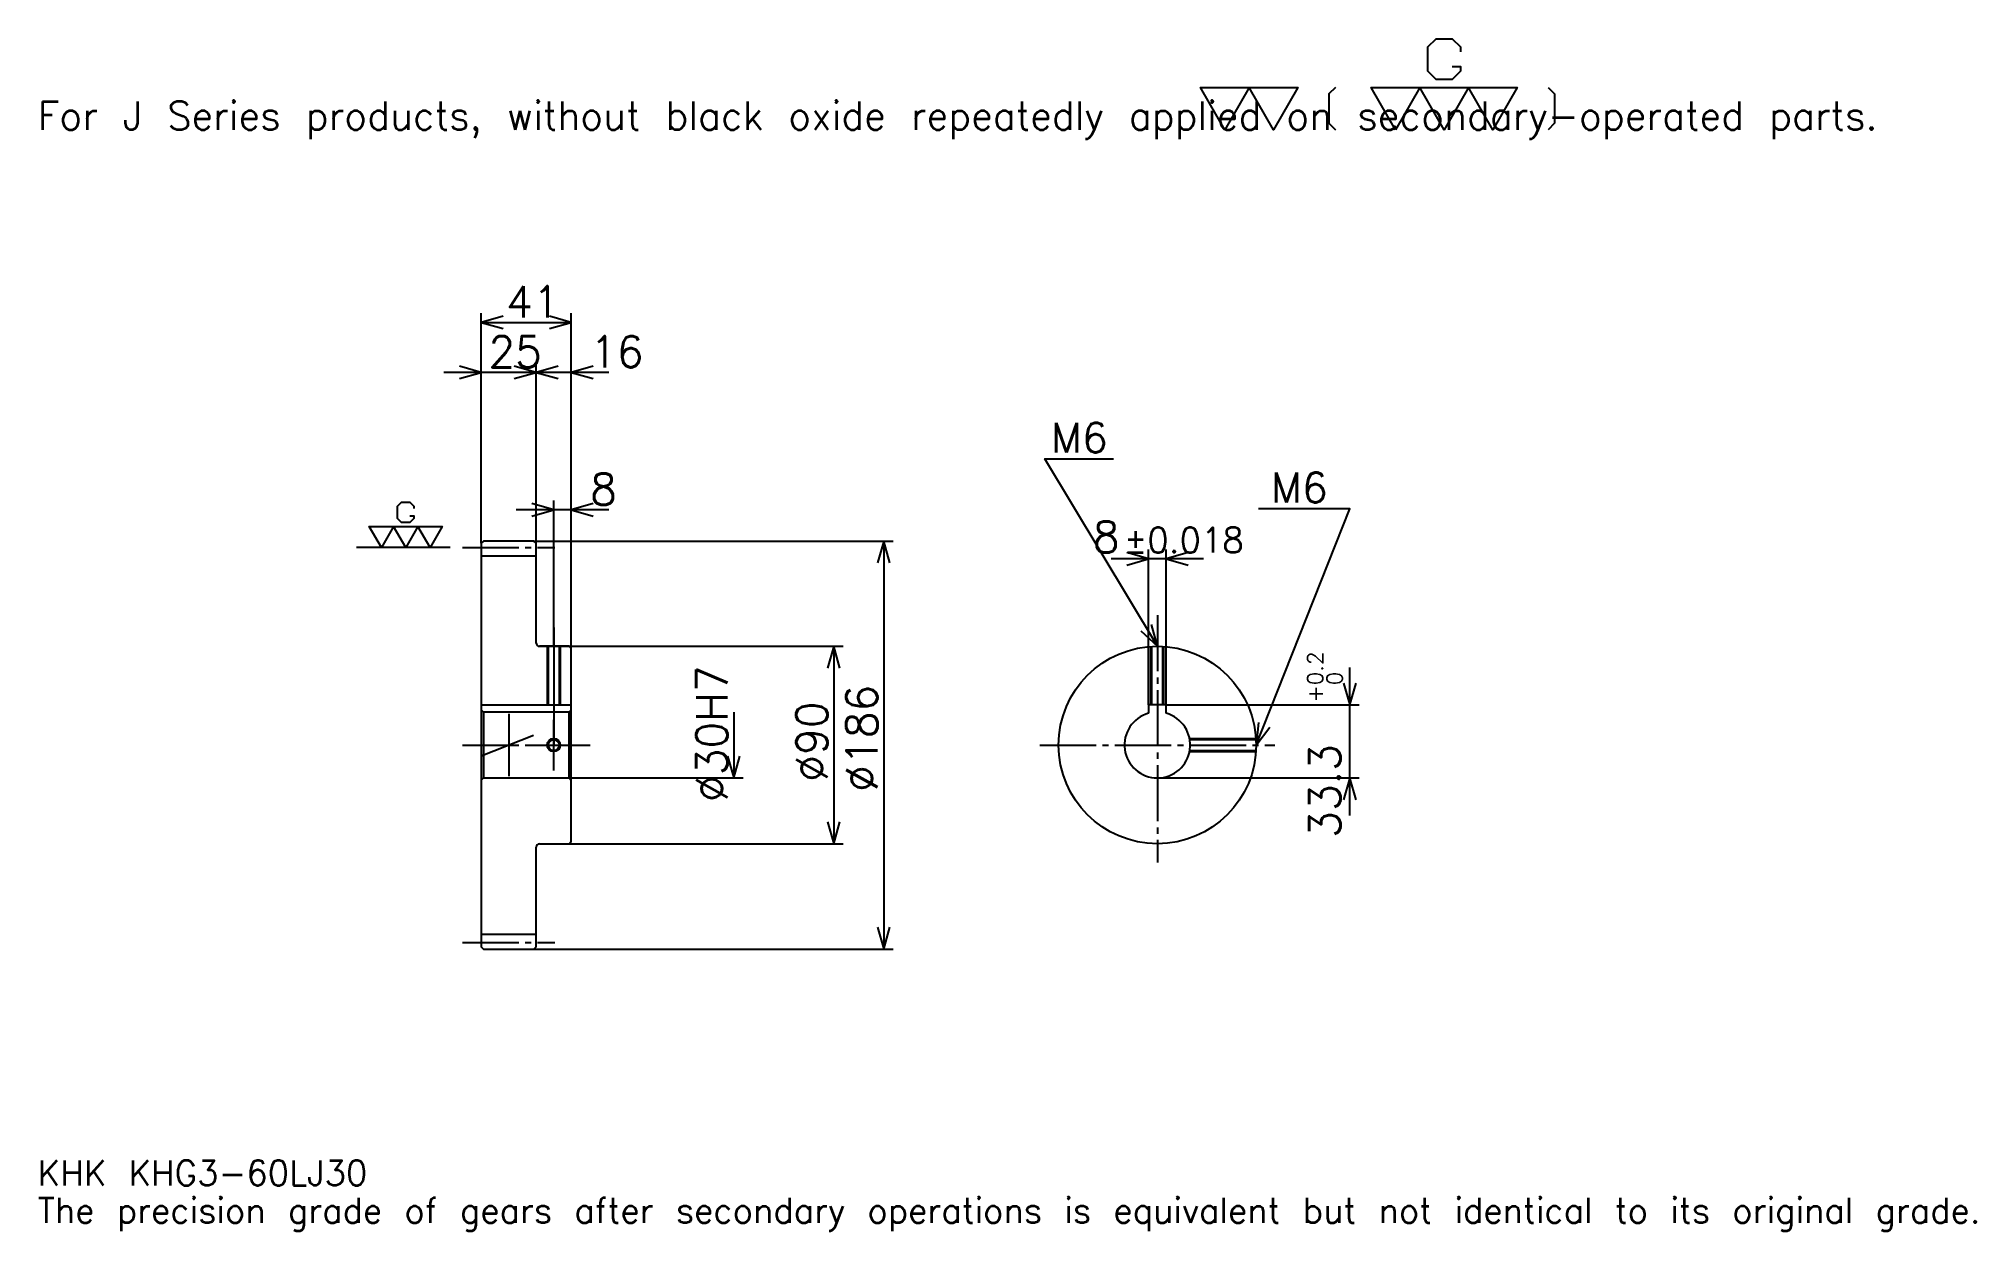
# Model space of a CAD drawing. Extents: x 29 to 912, y 10 to 554.
import ezdxf

# ---------------------------------------------------------------- set-up
doc = ezdxf.new("R2010")
doc.units = 0
doc.linetypes.add('DASHDOT', pattern=[34.173913, 25.630435, -2.847826, 2.847826, -2.847826])
doc.layers.get('0').update_dxf_attribs({"linetype": 'CONTINUOUS'})
doc.layers.add('DASHDOT', color=6, linetype='DASHDOT')
doc.styles.add('KANJI', font='TXT', dxfattribs={"bigfont": 'BIGFONT'})

msp = doc.modelspace()

# ---------------------------------------------------------------- linework, layer by layer
at = {"color": 5}
for p, q in [((230.67392, 325.097839), (230.67392, 429.043518)), ((230.67392, 424.771759), (271.67392, 424.771759)), ((271.67392, 325.097839), (271.67392, 429.043518)), ((255.67392, 325.097839), (255.67392, 406.260864)), ((272.760864, 401.989136), (213.58696, 401.989136)), ((288.760864, 401.989136), (238.58696, 401.989136)), ((288.760864, 339.336975), (246.58696, 339.336975)), ((263.67392, 325.097839), (263.67392, 343.608704)), ((230.67392, 324.097839), (230.67392, 325.097839)), ((254.67392, 325.097839), (271.67392, 325.097839)), ((255.67392, 324.097839), (255.67392, 325.097839)), ((263.67392, 277.097839), (263.67392, 325.097839)), ((263.67392, 277.097839), (263.67392, 325.097839)), ((271.67392, 325.097839), (418.336975, 325.097839)), ((271.67392, 276.097839), (271.67392, 325.097839)), ((414.065247, 325.097839), (414.065247, 139.097839)), ((534.804321, 250.397842), (534.804321, 321.239136)), ((542.804321, 250.397842), (542.804321, 321.239136)), ((559.891296, 316.967407), (517.717407, 316.967407)), ((257.17392, 277.097839), (271.67392, 277.097839)), ((271.67392, 277.097839), (395.554382, 277.097839)), ((391.282623, 277.097839), (391.282623, 187.097839)), ((626.521729, 200.01088), (626.521729, 267.484802)), ((542.804321, 250.397842), (630.793457, 250.397842)), ((345.717407, 247.097839), (345.717407, 217.097839)), ((271.67392, 217.097839), (349.989136, 217.097839)), ((538.804321, 217.097839), (630.793457, 217.097839)), ((257.17392, 187.097839), (271.67392, 187.097839)), ((271.67392, 187.097839), (395.554382, 187.097839)), ((254.67392, 139.097839), (271.67392, 139.097839)), ((271.67392, 139.097839), (418.336975, 139.097839))]:
    msp.add_line(p, q, dxfattribs=at)
at = {"color": 7}
for p, q in [((216.434784, 322.097839), (173.717407, 322.097839)), ((243.17392, 246.336975), (243.17392, 217.858704))]:
    msp.add_line(p, q, dxfattribs=at)
at = {"color": 4}
for p, q in [((230.67392, 318.347839), (255.67392, 318.347839)), ((230.67392, 250.397842), (271.67392, 250.397842)), ((270.67392, 247.097839), (271.67392, 248.097839)), ((231.67392, 247.097839), (231.67392, 217.097839)), ((270.67392, 217.097839), (271.67392, 216.097839)), ((230.67392, 145.847839), (255.67392, 145.847839))]:
    msp.add_line(p, q, dxfattribs=at)
at = {"color": 7}
for points in [[(673.226135, 541.485657), (676.928284, 541.485657), (676.928284, 539.264343), (673.226135, 535.562195), (665.821777, 535.562195), (662.119629, 539.264343), (662.119629, 550.37085), (665.821777, 554.073059), (673.226135, 554.073059), (676.928284, 550.37085), (676.928284, 548.149597)], [(569.565247, 512.608704), (558.45874, 531.859985), (602.884827, 531.859985), (591.77832, 512.608704), (580.671753, 531.859985), (569.565247, 512.608704)], [(619.914795, 531.859985), (616.953064, 528.898254), (616.953064, 515.570435), (619.914795, 512.608704)], [(647.310913, 512.608704), (636.204346, 531.859985), (702.843506, 531.859985), (691.737, 512.608704), (680.630493, 531.859985), (669.523926, 512.608704), (658.417419, 531.859985), (647.310913, 512.608704)], [(716.911743, 531.859985), (719.873535, 528.898254), (719.873535, 515.570435), (716.911743, 512.608704)], [(198.066315, 336.536316), (199.917404, 336.536316), (199.917404, 335.425659), (198.066315, 333.574585), (194.364136, 333.574585), (192.513046, 335.425659), (192.513046, 340.978943), (194.364136, 342.830017), (198.066315, 342.830017), (199.917404, 340.978943), (199.917404, 339.868286)], [(185.108704, 322.097839), (179.55545, 331.723511), (212.875015, 331.723511), (207.321747, 322.097839), (201.768494, 331.723511), (196.215225, 322.097839), (190.661957, 331.723511), (185.108704, 322.097839)]]:
    msp.add_lwpolyline(points, dxfattribs=at)
at = {"color": 5}
for points in [[(240.641312, 427.619568), (230.67392, 424.771759), (240.641312, 421.92395)], [(261.706543, 421.92395), (271.67392, 424.771759), (261.706543, 427.619568)], [(220.706528, 399.141296), (230.67392, 401.989136), (220.706528, 404.836975)], [(245.706528, 399.141296), (255.67392, 401.989136), (245.706528, 404.836975)], [(265.641296, 404.836975), (255.67392, 401.989136), (265.641296, 399.141296)], [(281.641296, 404.836975), (271.67392, 401.989136), (281.641296, 399.141296)], [(538.804321, 277.097839), (487.543488, 362.532623), (518.869568, 362.532623)], [(253.706528, 336.489136), (263.67392, 339.336975), (253.706528, 342.184784)], [(281.641296, 342.184784), (271.67392, 339.336975), (281.641296, 336.489136)], [(583.804321, 232.097839), (626.521729, 339.75), (584.943481, 339.75)], [(416.913055, 315.130432), (414.065247, 325.097839), (411.217407, 315.130432)], [(524.836975, 314.119568), (534.804321, 316.967407), (524.836975, 319.815247)], [(552.771729, 319.815247), (542.804321, 316.967407), (552.771729, 314.119568)], [(531.234192, 284.179626), (538.804321, 277.097839), (536.118164, 287.109985)], [(394.130432, 267.130432), (391.282623, 277.097839), (388.434814, 267.130432)], [(623.67395, 260.365234), (626.521729, 250.397842), (629.369629, 260.365234)], [(584.833618, 242.412857), (583.804321, 232.097839), (590.127686, 240.312119)], [(342.869568, 227.065231), (345.717407, 217.097839), (348.565216, 227.065231)], [(629.369629, 207.130447), (626.521729, 217.097839), (623.67395, 207.130447)], [(388.434814, 197.065231), (391.282623, 187.097839), (394.130432, 197.065231)], [(411.217407, 149.065231), (414.065247, 139.097839), (416.913055, 149.065231)]]:
    msp.add_lwpolyline(points, dxfattribs=at)
at = {"color": 4}
for points in [[(255.67392, 278.597839), (255.67392, 324.097839), (254.67392, 325.097839), (231.67392, 325.097839), (230.67392, 324.097839), (230.67392, 216.097839)], [(257.17392, 187.097839), (270.67392, 187.097839), (271.67392, 188.097839), (271.67392, 276.097839), (270.67392, 277.097839), (257.17392, 277.097839)], [(260.67392, 277.097839), (260.67392, 250.397842)], [(261.213928, 277.097839), (261.213928, 250.397842)], [(266.133911, 277.097839), (266.133911, 250.397842)], [(266.67392, 277.097839), (266.67392, 250.397842)], [(535.804321, 250.397842), (535.804321, 276.997742)], [(536.34436, 250.397842), (536.34436, 277.030548)], [(541.264343, 250.397842), (541.264343, 277.030548)], [(541.804321, 250.397842), (541.804321, 276.997742)], [(230.67392, 216.097839), (231.67392, 217.097839), (270.67392, 217.097839), (270.67392, 247.097839), (231.67392, 247.097839), (230.67392, 248.097839)], [(542.804321, 246.554672), (542.804321, 250.397842), (534.804321, 250.397842), (534.804321, 246.554672)], [(553.501282, 235.097839), (583.704224, 235.097839)], [(553.601257, 234.557846), (583.737061, 234.557846)], [(553.601257, 229.637833), (583.737061, 229.637833)], [(553.501282, 229.097839), (583.704224, 229.097839)], [(230.67392, 216.097839), (230.67392, 140.097839), (231.67392, 139.097839), (254.67392, 139.097839), (255.67392, 140.097839), (255.67392, 185.597839)]]:
    msp.add_lwpolyline(points, dxfattribs=at)
for centre, radius in [((538.804321, 232.097839), 45), ((263.67392, 232.097839), 2.46)]:
    msp.add_circle(centre, radius, dxfattribs=at)
at = {"color": 7}
msp.add_circle((263.67392, 232.097839), 3, dxfattribs=at)
at = {"color": 4}
for centre, radius, start, end in [((257.17392, 278.597839), 1.5, 180, 270), ((538.804321, 232.097839), 15, 105.466010323, 74.533989677), ((257.17392, 185.597839), 1.5, 90, 180)]:
    msp.add_arc(centre, radius, start, end, dxfattribs=at)
at = {"layer": 'DASHDOT', "color": 7}
for p, q in [((222.130447, 322.097839), (264.217407, 322.097839)), ((538.804321, 291.336975), (538.804321, 178.554352)), ((263.67392, 277.097839), (263.67392, 232.097839)), ((222.130447, 232.097839), (280.217407, 232.097839)), ((230.67392, 227.173965), (255.67392, 237.021713)), ((485.260864, 232.097839), (592.347839, 232.097839)), ((222.130447, 142.097839), (264.217407, 142.097839))]:
    msp.add_line(p, q, dxfattribs=at)
for points in [[(263.67392, 285.641327), (263.67392, 241.854355)], [(263.67392, 220.554367), (263.67392, 243.641312)], [(252.130447, 232.097839), (275.217407, 232.097839)]]:
    msp.add_lwpolyline(points, dxfattribs=at)

# ---------------------------------------------------------------- texts
at = {"color": 7, "style": 'KANJI'}
for s, height, p in [('For J Series products, without black oxide repeatedly applied on secondary-operated parts.', 12.815217, (28.47826, 512.608704)), ('41', 14.23913, (241.918488, 427.050018)), ('25', 14.23913, (233.918488, 404.267395)), ('16', 14.23913, (280.217407, 404.267395)), ('M6', 13.669566, (490.391296, 365.380432)), ('8', 14.23913, (280.217407, 341.615234)), ('M6', 13.669566, (590.63916, 342.597839)), ('8', 14.23913, (509.411957, 319.815247)), ('%%p0.018', 11.391304, (523.506958, 319.815247)), ('KHK KHG3-60LJ30', 11.391304, (28.47826, 31.326086)), ('The precision grade of gears after secondary operations is equivalent but not identical to its original grade.', 11.391304, (28.47826, 14.23913))]:
    msp.add_text(s, height=height, dxfattribs=at).set_placement(p)
for s, height, p in [('0.2', 7.119565, (614.276123, 259.423492)), ('%%c30H7', 14.23913, (342.869568, 206.11142)), ('%%c186', 14.23913, (411.217407, 210.739136)), ('+', 7.119565, (614.276123, 251.44957)), ('0', 7.119565, (623.10437, 259.423492)), ('%%c90', 14.23913, (388.434814, 215.366852)), ('33.3', 14.23913, (622.25, 189.816971))]:
    msp.add_text(s, height=height, rotation=90, dxfattribs=at).set_placement(p)

doc.saveas('drawing.dxf')
